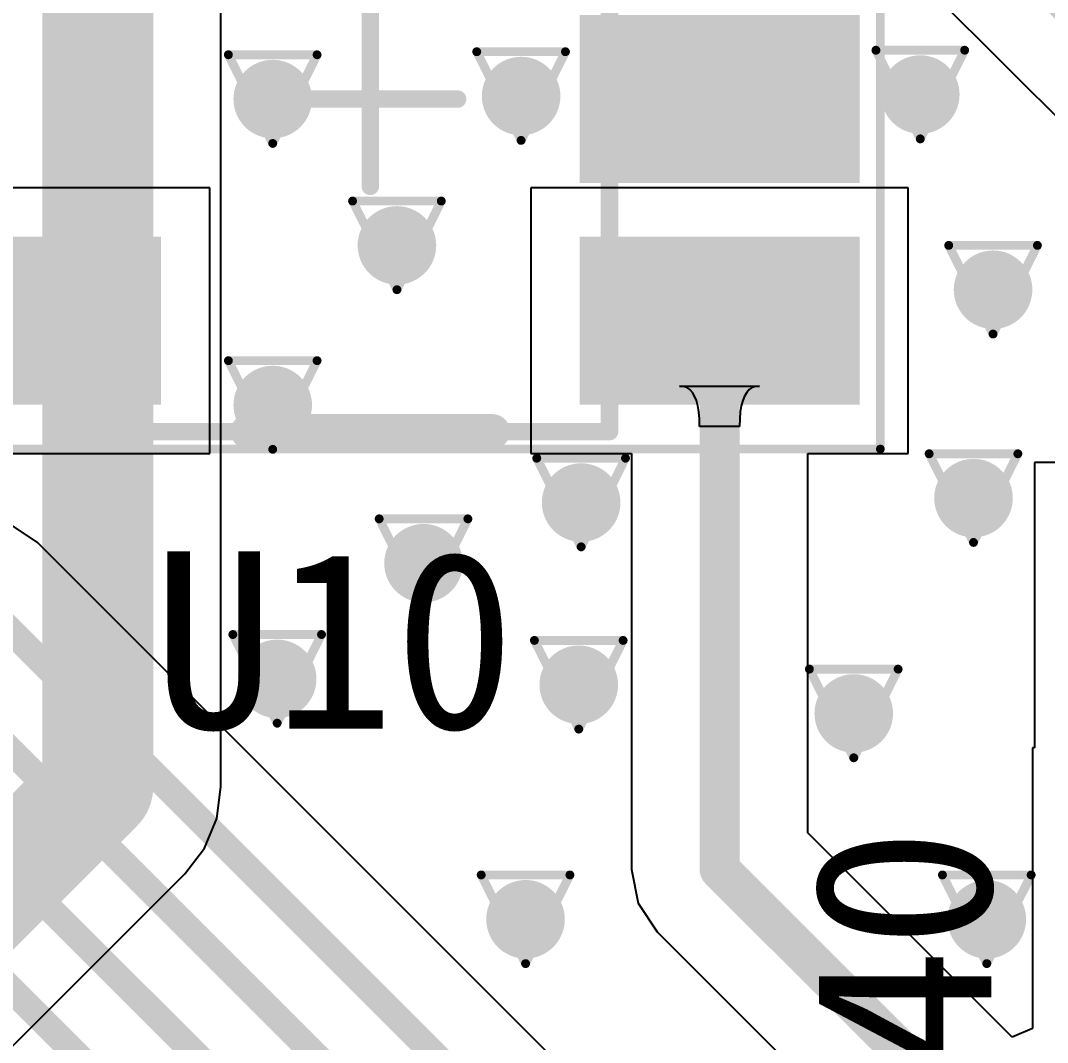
# Model space of a CAD drawing. Header units: millimetres. Extents: x 80 to 220, y 44 to 120.
# Drawn here: x 120.3 to 126.18, y 88 to 93.85 of the extents above; entities that cross this region are included whole.
import ezdxf

# ---------------------------------------------------------------- set-up
doc = ezdxf.new("R2010")
doc.units = ezdxf.units.MM
for name, color, linetype in [('BottomLayer', 5, 'Continuous'), ('DrillDrawing', 1, 'Continuous'), ('Mechanical13', 56, 'Continuous'), ('Mechanical15', 56, 'Continuous'), ('MultiLayer', 9, 'Continuous'), ('TopLayer', 1, 'Continuous'), ('TopOverlay', 2, 'Continuous'), ('TopPaste', 8, 'Continuous'), ('TopSolder', 216, 'Continuous'), ('ViaHoleLayer', 16, 'Continuous')]:
    doc.layers.add(name, color=color, linetype=linetype)

# ---------------------------------------------------------------- blocks, each defined once
blk = doc.blocks.new('ETC1_1_13_38')
at = {"layer": 'Mechanical13', "const_width": 0.0999998}
for points in [[(-1.3699998, -1.905), (-1.3699998, 1.905)], [(-1.3699998, 1.905), (1.3699998, 1.905)], [(1.3699998, -1.905), (1.3699998, 1.905)], [(-1.3699998, -1.905), (1.3699998, -1.905)]]:
    blk.add_lwpolyline(points, dxfattribs=at)
at = {"layer": 'Mechanical13', "const_width": 0.0499999}
for points in [[(-1.39499848, 1.905, 1), (-1.34500112, 1.905, 1)], [(-1.39499848, 1.905, 1), (-1.34500112, 1.905, 1)], [(1.34500112, 1.905, 1), (1.39499848, 1.905, 1)], [(1.34500112, 1.905, 1), (1.39499848, 1.905, 1)], [(-1.39499848, -1.905, 1), (-1.34500112, -1.905, 1)], [(-1.39499848, -1.905, 1), (-1.34500112, -1.905, 1)], [(1.34500112, -1.905, 1), (1.39499848, -1.905, 1)], [(1.34500112, -1.905, 1), (1.39499848, -1.905, 1)]]:
    blk.add_lwpolyline(points, format="xyb", close=True, dxfattribs=at)
at = {"layer": 'Mechanical15'}
for points, const_width in [([(-2.921, -2.0049998), (-2.921, 2.0049998)], 0.0499999), ([(-2.921, 2.0049998), (2.921, 2.0049998)], 0.0499999), ([(2.921, -2.0049998), (2.921, 2.0049998)], 0.0499999), ([(2.54e-06, -0.50000154), (2.54e-06, 0.499999)], 0.0999998), ([(-0.49999646, -2.54e-06), (0.50000408, -2.54e-06)], 0.0999998), ([(-2.921, -2.0049998), (2.921, -2.0049998)], 0.0499999)]:
    blk.add_lwpolyline(points, dxfattribs=dict(at, const_width=const_width))
for points, const_width in [([(-2.93349934, 2.0049998, 1), (-2.90850066, 2.0049998, 1)], 0.02499868), ([(-2.93349934, 2.0049998, 1), (-2.90850066, 2.0049998, 1)], 0.02499868), ([(2.90850066, 2.0049998, 1), (2.93349934, 2.0049998, 1)], 0.02499868), ([(2.90850066, 2.0049998, 1), (2.93349934, 2.0049998, 1)], 0.02499868), ([(-0.02499614, 0.499999, 1), (0.02500122, 0.499999, 1)], 0.0499999), ([(-0.5249951399999999, -2.54e-06, 1), (-0.47499778, -2.54e-06, 1)], 0.0499999), ([(0.4750054, -2.54e-06, 1), (0.52500276, -2.54e-06, 1)], 0.0499999), ([(-0.02499614, -0.50000154, 1), (0.02500122, -0.50000154, 1)], 0.0499999), ([(-2.93349934, -2.0049998, 1), (-2.90850066, -2.0049998, 1)], 0.02499868), ([(-2.93349934, -2.0049998, 1), (-2.90850066, -2.0049998, 1)], 0.02499868), ([(2.90850066, -2.0049998, 1), (2.93349934, -2.0049998, 1)], 0.02499868), ([(2.90850066, -2.0049998, 1), (2.93349934, -2.0049998, 1)], 0.02499868)]:
    blk.add_lwpolyline(points, format="xyb", close=True, dxfattribs=dict(at, const_width=const_width))
at = {"layer": 'TopLayer'}
for points in [[(-1.30000248, 0.89000076), (-1.30000248, 1.64999924), (-2.69999968, 0.89000076), (-2.69999968, 1.64999924)], [(2.69999968, 0.89000076), (2.69999968, 1.64999924), (1.30000248, 0.89000076), (1.30000248, 1.64999924)], [(2.69999968, -0.37999924), (2.69999968, 0.37999924), (1.30000248, -0.37999924), (1.30000248, 0.37999924)], [(-1.30000248, -1.64999924), (-1.30000248, -0.89000076), (-2.69999968, -1.64999924), (-2.69999968, -0.89000076)], [(2.69999968, -1.64999924), (2.69999968, -0.89000076), (1.30000248, -1.64999924), (1.30000248, -0.89000076)]]:
    blk.add_solid(points, dxfattribs=at)
at = {"layer": 'TopOverlay', "const_width": 0.1999996}
for points in [[(-0.6999985999999999, 1.905), (0.7000036799999999, 1.905)], [(-0.6999985999999999, -1.905), (0.7000036799999999, -1.905)]]:
    blk.add_lwpolyline(points, dxfattribs=at)
at = {"layer": 'TopOverlay', "const_width": 0.0999998}
for points in [[(-0.7499985, 1.905, 1), (-0.6499986999999999, 1.905, 1)], [(0.65000378, 1.905, 1), (0.75000358, 1.905, 1)], [(-0.7499985, -1.905, 1), (-0.6499986999999999, -1.905, 1)], [(0.65000378, -1.905, 1), (0.75000358, -1.905, 1)]]:
    blk.add_lwpolyline(points, format="xyb", close=True, dxfattribs=at)
at = {"layer": 'TopPaste'}
for points in [[(-1.30000248, 0.89000076), (-1.30000248, 1.64999924), (-2.69999968, 0.89000076), (-2.69999968, 1.64999924)], [(2.69999968, 0.89000076), (2.69999968, 1.64999924), (1.30000248, 0.89000076), (1.30000248, 1.64999924)], [(2.69999968, -0.37999924), (2.69999968, 0.37999924), (1.30000248, -0.37999924), (1.30000248, 0.37999924)], [(-1.30000248, -1.64999924), (-1.30000248, -0.89000076), (-2.69999968, -1.64999924), (-2.69999968, -0.89000076)], [(2.69999968, -1.64999924), (2.69999968, -0.89000076), (1.30000248, -1.64999924), (1.30000248, -0.89000076)]]:
    blk.add_solid(points, dxfattribs=at)
at = {"layer": 'TopSolder'}
for points in [[(-1.19840248, 0.78840076), (-1.19840248, 1.75159924), (-2.80159968, 0.78840076), (-2.80159968, 1.75159924)], [(2.80159968, 0.78840076), (2.80159968, 1.75159924), (1.19840248, 0.78840076), (1.19840248, 1.75159924)], [(2.80159968, -0.48159924), (2.80159968, 0.48159924), (1.19840248, -0.48159924), (1.19840248, 0.48159924)], [(-1.19840248, -1.75159924), (-1.19840248, -0.78840076), (-2.80159968, -1.75159924), (-2.80159968, -0.78840076)], [(2.80159968, -1.75159924), (2.80159968, -0.78840076), (1.19840248, -1.75159924), (1.19840248, -0.78840076)]]:
    blk.add_solid(points, dxfattribs=at)

msp = doc.modelspace()

# ---------------------------------------------------------------- linework, layer by layer
at = {"layer": 'BottomLayer'}
for p, q in [((121.44751682, 89.46247283999999), (121.44751682, 103.76559384)), ((121.42351128, 89.28012878), (121.44751682, 89.46247283999999)), ((121.35312788, 89.11020786), (121.42351128, 89.28012878)), ((121.24116468, 88.96429755999999), (121.35312788, 89.11020786)), ((112.17943782, 79.90257069999998), (121.24116468, 88.96429755999999))]:
    msp.add_line(p, q, dxfattribs=at)
at = {"layer": 'BottomLayer', "const_width": 0.635}
for points in [[(120.7429894, 89.46247283999999), (120.7429894, 103.76559384)], [(111.4749104, 80.19439384), (120.7429894, 89.46247283999999)]]:
    msp.add_lwpolyline(points, dxfattribs=at)
at = {"layer": 'BottomLayer'}
for points, const_width in [([(121.632091, 93.40239384, 1), (121.85708928, 93.40239384, 1)], 0.22499828), ([(123.054491, 93.41979284, 1), (123.27948928, 93.41979284, 1)], 0.22499828), ([(125.340491, 93.42840344, 1), (125.56548928, 93.42840344, 1)], 0.22499828), ([(122.343291, 92.56419383999999, 1), (122.56828928, 92.56419383999999, 1)], 0.22499828), ([(125.7572923, 92.31019384, 1), (125.98229058, 92.31019384, 1)], 0.22499828), ([(121.632091, 91.64979383999999, 1), (121.85708928, 91.64979383999999, 1)], 0.22499828), ([(125.645291, 91.11639383999999, 1), (125.87028928, 91.11639383999999, 1)], 0.22499828), ([(123.39823428, 91.09099384, 1), (123.62323256, 91.09099384, 1)], 0.22499828), ([(122.495691, 90.74339484, 1), (122.72068928, 90.74339484, 1)], 0.22499828), ([(121.657491, 90.08076218, 1), (121.88248928, 90.08076218, 1)], 0.22499828), ([(123.384691, 90.04699542, 1), (123.60968928, 90.04699542, 1)], 0.22499828), ([(124.959491, 89.88260154, 1), (125.18448928, 89.88260154, 1)], 0.22499828), ([(120.5842394, 89.46247283999999, 1), (120.9017394, 89.46247283999999, 1)], 0.3175), ([(120.5842394, 89.46247283999999, 1), (120.9017394, 89.46247283999999, 1)], 0.3175), ([(123.079891, 88.70339384, 1), (123.30488928, 88.70339384, 1)], 0.22499828), ([(125.721491, 88.70339384, 1), (125.94648928, 88.70339384, 1)], 0.22499828)]:
    msp.add_lwpolyline(points, format="xyb", close=True, dxfattribs=dict(at, const_width=const_width))
at = {"layer": 'DrillDrawing', "const_width": 0.0508}
for points in [[(122.91299014, 93.67379283999999), (123.42099014, 93.67379283999999)], [(122.91299014, 93.67379283999999), (123.16699014, 93.16579284)], [(123.16699014, 93.16579284), (123.42099014, 93.67379283999999)], [(125.19899014, 93.68240344), (125.70699014, 93.68240344)], [(125.19899014, 93.68240344), (125.45299014, 93.17440343999999)], [(125.45299014, 93.17440343999999), (125.70699014, 93.68240344)], [(121.49059014, 93.65639383999999), (121.99859014, 93.65639383999999)], [(121.49059014, 93.65639383999999), (121.74459014, 93.14839384)], [(121.74459014, 93.14839384), (121.99859014, 93.65639383999999)], [(122.20179014, 92.81819383999999), (122.70979014, 92.81819383999999)], [(122.20179014, 92.81819383999999), (122.45579014, 92.31019384)], [(122.45579014, 92.31019384), (122.70979014, 92.81819383999999)], [(125.61579144, 92.56419383999999), (126.12379144, 92.56419383999999)], [(125.61579144, 92.56419383999999), (125.86979144, 92.05619383999999)], [(125.86979144, 92.05619383999999), (126.12379144, 92.56419383999999)], [(121.49059014, 91.90379383999999), (121.99859014, 91.90379383999999)], [(121.49059014, 91.90379383999999), (121.74459014, 91.39579384)], [(121.74459014, 91.39579384), (121.99859014, 91.90379383999999)], [(125.50379014, 91.37039383999999), (126.01179014, 91.37039383999999)], [(125.50379014, 91.37039383999999), (125.75779014, 90.86239384)], [(125.75779014, 90.86239384), (126.01179014, 91.37039383999999)], [(123.25673342, 91.34499383999999), (123.76473342, 91.34499383999999)], [(123.25673342, 91.34499383999999), (123.51073342, 90.83699384)], [(123.51073342, 90.83699384), (123.76473342, 91.34499383999999)], [(122.35419014, 90.99739484), (122.86219014, 90.99739484)], [(122.35419014, 90.99739484), (122.60819014, 90.48939484)], [(122.60819014, 90.48939484), (122.86219014, 90.99739484)], [(121.51599014, 90.33476217999998), (122.02399014, 90.33476217999998)], [(121.51599014, 90.33476217999998), (121.76999014, 89.82676218)], [(121.76999014, 89.82676218), (122.02399014, 90.33476217999998)], [(123.24319014, 90.30099541999999), (123.75119014, 90.30099541999999)], [(123.24319014, 90.30099541999999), (123.49719014, 89.79299542)], [(123.49719014, 89.79299542), (123.75119014, 90.30099541999999)], [(124.81799014, 90.13660154), (125.32599014, 90.13660154)], [(124.81799014, 90.13660154), (125.07199014, 89.62860154)], [(125.07199014, 89.62860154), (125.32599014, 90.13660154)], [(122.93839014, 88.95739384), (123.44639014, 88.95739384)], [(122.93839014, 88.95739384), (123.19239014, 88.44939384)], [(123.19239014, 88.44939384), (123.44639014, 88.95739384)], [(125.57999014, 88.95739384), (126.08799014, 88.95739384)], [(125.57999014, 88.95739384), (125.83399014, 88.44939384)], [(125.83399014, 88.44939384), (126.08799014, 88.95739384)]]:
    msp.add_lwpolyline(points, dxfattribs=at)
at = {"layer": 'DrillDrawing', "const_width": 0.0254}
for points in [[(122.90029014, 93.67379283999999, 1), (122.92569014, 93.67379283999999, 1)], [(122.90029014, 93.67379283999999, 1), (122.92569014, 93.67379283999999, 1)], [(123.40829014, 93.67379283999999, 1), (123.43369014, 93.67379283999999, 1)], [(123.40829014, 93.67379283999999, 1), (123.43369014, 93.67379283999999, 1)], [(125.18629014, 93.68240344, 1), (125.21169014, 93.68240344, 1)], [(125.18629014, 93.68240344, 1), (125.21169014, 93.68240344, 1)], [(125.69429014, 93.68240344, 1), (125.71969014, 93.68240344, 1)], [(125.69429014, 93.68240344, 1), (125.71969014, 93.68240344, 1)], [(121.47789014, 93.65639383999999, 1), (121.50329014, 93.65639383999999, 1)], [(121.47789014, 93.65639383999999, 1), (121.50329014, 93.65639383999999, 1)], [(121.98589014, 93.65639383999999, 1), (122.01129014, 93.65639383999999, 1)], [(121.98589014, 93.65639383999999, 1), (122.01129014, 93.65639383999999, 1)], [(121.73189014, 93.14839384, 1), (121.75729014, 93.14839384, 1)], [(121.73189014, 93.14839384, 1), (121.75729014, 93.14839384, 1)], [(123.15429014, 93.16579284, 1), (123.17969014, 93.16579284, 1)], [(123.15429014, 93.16579284, 1), (123.17969014, 93.16579284, 1)], [(125.44029014, 93.17440343999999, 1), (125.46569014, 93.17440343999999, 1)], [(125.44029014, 93.17440343999999, 1), (125.46569014, 93.17440343999999, 1)], [(122.18909014, 92.81819383999999, 1), (122.21449014, 92.81819383999999, 1)], [(122.18909014, 92.81819383999999, 1), (122.21449014, 92.81819383999999, 1)], [(122.69709014, 92.81819383999999, 1), (122.72249014, 92.81819383999999, 1)], [(122.69709014, 92.81819383999999, 1), (122.72249014, 92.81819383999999, 1)], [(125.60309144, 92.56419383999999, 1), (125.62849144, 92.56419383999999, 1)], [(125.60309144, 92.56419383999999, 1), (125.62849144, 92.56419383999999, 1)], [(126.11109144, 92.56419383999999, 1), (126.13649144, 92.56419383999999, 1)], [(126.11109144, 92.56419383999999, 1), (126.13649144, 92.56419383999999, 1)], [(122.44309014, 92.31019384, 1), (122.46849014, 92.31019384, 1)], [(122.44309014, 92.31019384, 1), (122.46849014, 92.31019384, 1)], [(125.85709144, 92.05619383999999, 1), (125.88249144, 92.05619383999999, 1)], [(125.85709144, 92.05619383999999, 1), (125.88249144, 92.05619383999999, 1)], [(121.47789014, 91.90379383999999, 1), (121.50329014, 91.90379383999999, 1)], [(121.47789014, 91.90379383999999, 1), (121.50329014, 91.90379383999999, 1)], [(121.98589014, 91.90379383999999, 1), (122.01129014, 91.90379383999999, 1)], [(121.98589014, 91.90379383999999, 1), (122.01129014, 91.90379383999999, 1)], [(121.73189014, 91.39579384, 1), (121.75729014, 91.39579384, 1)], [(121.73189014, 91.39579384, 1), (121.75729014, 91.39579384, 1)], [(125.49109014, 91.37039383999999, 1), (125.51649014, 91.37039383999999, 1)], [(125.49109014, 91.37039383999999, 1), (125.51649014, 91.37039383999999, 1)], [(125.99909014, 91.37039383999999, 1), (126.02449014, 91.37039383999999, 1)], [(125.99909014, 91.37039383999999, 1), (126.02449014, 91.37039383999999, 1)], [(123.24403342, 91.34499383999999, 1), (123.26943342, 91.34499383999999, 1)], [(123.24403342, 91.34499383999999, 1), (123.26943342, 91.34499383999999, 1)], [(123.75203342, 91.34499383999999, 1), (123.77743342, 91.34499383999999, 1)], [(123.75203342, 91.34499383999999, 1), (123.77743342, 91.34499383999999, 1)], [(122.34149014, 90.99739484, 1), (122.36689014, 90.99739484, 1)], [(122.34149014, 90.99739484, 1), (122.36689014, 90.99739484, 1)], [(122.84949014, 90.99739484, 1), (122.87489014, 90.99739484, 1)], [(122.84949014, 90.99739484, 1), (122.87489014, 90.99739484, 1)], [(125.74509014, 90.86239384, 1), (125.77049014, 90.86239384, 1)], [(125.74509014, 90.86239384, 1), (125.77049014, 90.86239384, 1)], [(123.49803342, 90.83699384, 1), (123.52343342, 90.83699384, 1)], [(123.49803342, 90.83699384, 1), (123.52343342, 90.83699384, 1)], [(122.59549014, 90.48939484, 1), (122.62089014, 90.48939484, 1)], [(122.59549014, 90.48939484, 1), (122.62089014, 90.48939484, 1)], [(121.50329014, 90.33476217999998, 1), (121.52869014, 90.33476217999998, 1)], [(121.50329014, 90.33476217999998, 1), (121.52869014, 90.33476217999998, 1)], [(122.01129014, 90.33476217999998, 1), (122.03669014, 90.33476217999998, 1)], [(122.01129014, 90.33476217999998, 1), (122.03669014, 90.33476217999998, 1)], [(123.23049014, 90.30099541999999, 1), (123.25589014, 90.30099541999999, 1)], [(123.23049014, 90.30099541999999, 1), (123.25589014, 90.30099541999999, 1)], [(123.73849014, 90.30099541999999, 1), (123.76389014, 90.30099541999999, 1)], [(123.73849014, 90.30099541999999, 1), (123.76389014, 90.30099541999999, 1)], [(124.80529014, 90.13660154, 1), (124.83069014, 90.13660154, 1)], [(124.80529014, 90.13660154, 1), (124.83069014, 90.13660154, 1)], [(125.31329014, 90.13660154, 1), (125.33869014, 90.13660154, 1)], [(125.31329014, 90.13660154, 1), (125.33869014, 90.13660154, 1)], [(121.75729014, 89.82676218, 1), (121.78269014, 89.82676218, 1)], [(121.75729014, 89.82676218, 1), (121.78269014, 89.82676218, 1)], [(123.48449014, 89.79299542, 1), (123.50989014, 89.79299542, 1)], [(123.48449014, 89.79299542, 1), (123.50989014, 89.79299542, 1)], [(125.05929014, 89.62860154, 1), (125.08469014, 89.62860154, 1)], [(125.05929014, 89.62860154, 1), (125.08469014, 89.62860154, 1)], [(122.92569014, 88.95739384, 1), (122.95109014, 88.95739384, 1)], [(122.92569014, 88.95739384, 1), (122.95109014, 88.95739384, 1)], [(123.43369014, 88.95739384, 1), (123.45909014, 88.95739384, 1)], [(123.43369014, 88.95739384, 1), (123.45909014, 88.95739384, 1)], [(125.56729014, 88.95739384, 1), (125.59269014, 88.95739384, 1)], [(125.56729014, 88.95739384, 1), (125.59269014, 88.95739384, 1)], [(126.07529014, 88.95739384, 1), (126.10069014, 88.95739384, 1)], [(126.07529014, 88.95739384, 1), (126.10069014, 88.95739384, 1)], [(123.17969014, 88.44939384, 1), (123.20509014, 88.44939384, 1)], [(123.17969014, 88.44939384, 1), (123.20509014, 88.44939384, 1)], [(125.82129014, 88.44939384, 1), (125.84669014, 88.44939384, 1)], [(125.82129014, 88.44939384, 1), (125.84669014, 88.44939384, 1)]]:
    msp.add_lwpolyline(points, format="xyb", close=True, dxfattribs=at)
at = {"layer": 'MultiLayer', "const_width": 0.22499828}
for points in [[(121.632091, 93.40239384, 1), (121.85708928, 93.40239384, 1)], [(123.054491, 93.41979284, 1), (123.27948928, 93.41979284, 1)], [(125.340491, 93.42840344, 1), (125.56548928, 93.42840344, 1)], [(122.343291, 92.56419383999999, 1), (122.56828928, 92.56419383999999, 1)], [(125.7572923, 92.31019384, 1), (125.98229058, 92.31019384, 1)], [(121.632091, 91.64979383999999, 1), (121.85708928, 91.64979383999999, 1)], [(125.645291, 91.11639383999999, 1), (125.87028928, 91.11639383999999, 1)], [(123.39823428, 91.09099384, 1), (123.62323256, 91.09099384, 1)], [(122.495691, 90.74339484, 1), (122.72068928, 90.74339484, 1)], [(121.657491, 90.08076218, 1), (121.88248928, 90.08076218, 1)], [(123.384691, 90.04699542, 1), (123.60968928, 90.04699542, 1)], [(124.959491, 89.88260154, 1), (125.18448928, 89.88260154, 1)], [(123.079891, 88.70339384, 1), (123.30488928, 88.70339384, 1)], [(125.721491, 88.70339384, 1), (125.94648928, 88.70339384, 1)]]:
    msp.add_lwpolyline(points, format="xyb", close=True, dxfattribs=at)
at = {"layer": 'TopLayer'}
for p, q in [((125.50172258, 94.03233416), (129.24058734, 90.29346939999999)), ((121.38438766, 92.89339308), (119.3557938, 92.89339308)), ((121.38438766, 91.3713946), (121.38438766, 92.89339308)), ((125.38438982, 92.89339308), (123.22239262, 92.89339308)), ((123.22239262, 92.89339308), (123.22239262, 91.3713946)), ((125.38438982, 91.3713946), (125.38438982, 92.89339308)), ((124.09650822, 91.75617412), (124.07479122, 91.75849059999999)), ((124.07479122, 91.75849059999999), (124.53199122, 91.75849059999999)), ((124.11593922, 91.74922468), (124.09650822, 91.75617412)), ((124.13308422, 91.73764227999999), (124.11593922, 91.74922468)), ((124.49084322, 91.74922468), (124.47369822, 91.73764227999999)), ((124.51027422, 91.75617412), (124.49084322, 91.74922468)), ((124.53199122, 91.75849059999999), (124.51027422, 91.75617412)), ((124.14794322, 91.72142692), (124.13308422, 91.73764227999999)), ((124.16051622, 91.7005786), (124.14794322, 91.72142692)), ((124.17080322, 91.67509731999999), (124.16051622, 91.7005786)), ((124.44626622, 91.7005786), (124.43597922, 91.67509731999999)), ((124.45883922, 91.72142692), (124.44626622, 91.7005786)), ((124.47369822, 91.73764227999999), (124.45883922, 91.72142692)), ((124.17880422, 91.64498307999999), (124.17080322, 91.67509731999999)), ((124.18451922, 91.61023587999999), (124.17880422, 91.64498307999999)), ((124.42797822, 91.64498307999999), (124.42226322, 91.61023587999999)), ((124.43597922, 91.67509731999999), (124.42797822, 91.64498307999999)), ((124.18794822, 91.57085571999998), (124.18451922, 91.61023587999999)), ((124.18909122, 91.5268426), (124.18794822, 91.57085571999998)), ((124.41883422, 91.57085571999998), (124.41769122, 91.5268426)), ((124.42226322, 91.61023587999999), (124.41883422, 91.57085571999998)), ((124.41769122, 91.5268426), (124.18909122, 91.5268426)), ((119.3557938, 91.3713946), (121.38438766, 91.3713946)), ((123.22239262, 91.3713946), (123.79838842, 91.3713946)), ((123.79838842, 91.3713946), (123.79838842, 88.98939276)), ((124.80839402, 89.19857191999999), (124.80839402, 91.3713946)), ((124.80839402, 91.3713946), (125.38438982, 91.3713946)), ((127.6683883, 91.32099337999999), (126.1063899, 91.32099337999999)), ((126.1063899, 91.32099337999999), (126.1063899, 89.68499462)), ((120.39781102, 90.86181472), (120.24658196, 90.96286608)), ((124.7732074, 86.48642088), (120.39781102, 90.86181472)), ((126.1063899, 89.68499462), (126.09599114, 89.68499462)), ((126.09599114, 89.68499462), (126.09599114, 88.07691046)), ((125.97865838, 88.02830755999999), (124.80839402, 89.19857191999999)), ((123.79838842, 88.98939276), (123.83682878, 88.79613686)), ((123.83682878, 88.79613686), (123.94630024, 88.63230177999999)), ((123.94630024, 88.63230177999999), (125.53169712, 87.04690489999999)), ((126.09599114, 88.07691046), (125.97865838, 88.02830755999999))]:
    msp.add_line(p, q, dxfattribs=at)
for points, const_width in [([(125.57584486, 94.67239384), (129.74559014, 90.50264856)], 0.2286), ([(118.5747946, 92.14179438), (120.29398852, 92.14179438)], 0.2286), ([(124.30339122, 88.98939276), (124.30339122, 92.13239383999999)], 0.2286), ([(120.06819014, 90.53219384), (124.44358652, 86.15679745999999)], 0.1524), ([(119.97929014, 89.93529383999999), (123.94358752, 85.97099646)], 0.1524), ([(119.91909214, 89.31299384), (123.44358852, 85.78849746)], 0.1524), ([(124.30339122, 88.98939276), (125.8887881, 87.40399588)], 0.2286), ([(119.78269414, 88.76689384), (122.94359206, 85.60599592)], 0.1524)]:
    msp.add_lwpolyline(points, dxfattribs=dict(at, const_width=const_width))
for points, const_width in [([(121.632091, 93.40239384, 1), (121.85708928, 93.40239384, 1)], 0.22499828), ([(123.054491, 93.41979284, 1), (123.27948928, 93.41979284, 1)], 0.22499828), ([(125.340491, 93.42840344, 1), (125.56548928, 93.42840344, 1)], 0.22499828), ([(122.343291, 92.56419383999999, 1), (122.56828928, 92.56419383999999, 1)], 0.22499828), ([(125.7572923, 92.31019384, 1), (125.98229058, 92.31019384, 1)], 0.22499828), ([(120.23683852, 92.14179438, 1), (120.35113852, 92.14179438, 1)], 0.1143), ([(124.24624122, 92.13239383999999, 1), (124.36054122, 92.13239383999999, 1)], 0.1143), ([(121.632091, 91.64979383999999, 1), (121.85708928, 91.64979383999999, 1)], 0.22499828), ([(125.645291, 91.11639383999999, 1), (125.87028928, 91.11639383999999, 1)], 0.22499828), ([(123.39823428, 91.09099384, 1), (123.62323256, 91.09099384, 1)], 0.22499828), ([(122.495691, 90.74339484, 1), (122.72068928, 90.74339484, 1)], 0.22499828), ([(121.657491, 90.08076218, 1), (121.88248928, 90.08076218, 1)], 0.22499828), ([(123.384691, 90.04699542, 1), (123.60968928, 90.04699542, 1)], 0.22499828), ([(124.959491, 89.88260154, 1), (125.18448928, 89.88260154, 1)], 0.22499828), ([(124.24624122, 88.98939276, 1), (124.36054122, 88.98939276, 1)], 0.1143), ([(124.24624122, 88.98939276, 1), (124.36054122, 88.98939276, 1)], 0.1143), ([(123.079891, 88.70339384, 1), (123.30488928, 88.70339384, 1)], 0.22499828), ([(125.721491, 88.70339384, 1), (125.94648928, 88.70339384, 1)], 0.22499828)]:
    msp.add_lwpolyline(points, format="xyb", close=True, dxfattribs=dict(at, const_width=const_width))
at = {"layer": 'ViaHoleLayer', "const_width": 0.0999998}
for points in [[(123.11699024, 93.41979284, 1), (123.21699004, 93.41979284, 1)], [(125.40299024, 93.42840344, 1), (125.50299004, 93.42840344, 1)], [(121.69459024, 93.40239384, 1), (121.79459004, 93.40239384, 1)], [(122.40579024, 92.56419383999999, 1), (122.50579004, 92.56419383999999, 1)], [(125.81979154, 92.31019384, 1), (125.91979134, 92.31019384, 1)], [(121.69459024, 91.64979383999999, 1), (121.79459004, 91.64979383999999, 1)], [(125.70779024, 91.11639383999999, 1), (125.80779004, 91.11639383999999, 1)], [(123.46073352, 91.09099384, 1), (123.56073332, 91.09099384, 1)], [(122.55819024, 90.74339484, 1), (122.65819004, 90.74339484, 1)], [(121.71999024, 90.08076218, 1), (121.81999004, 90.08076218, 1)], [(123.44719024, 90.04699542, 1), (123.54719004, 90.04699542, 1)], [(125.02199024, 89.88260154, 1), (125.12199004, 89.88260154, 1)], [(123.14239024, 88.70339384, 1), (123.24239004, 88.70339384, 1)], [(125.78399024, 88.70339384, 1), (125.88399004, 88.70339384, 1)]]:
    msp.add_lwpolyline(points, format="xyb", close=True, dxfattribs=at)

# ---------------------------------------------------------------- block references
at = {"rotation": 360}
msp.add_blockref('ETC1_1_13_38', (122.30339014, 93.40239384), dxfattribs=at)

# ---------------------------------------------------------------- texts
at = {"layer": 'TopOverlay'}
msp.add_text('U10', height=1.016, dxfattribs=at).set_placement((121.05879014, 89.79559384))
msp.add_text('R40', height=1.016, rotation=90, dxfattribs=at).set_placement((125.85939014, 87.15399384))

doc.saveas('drawing.dxf')
